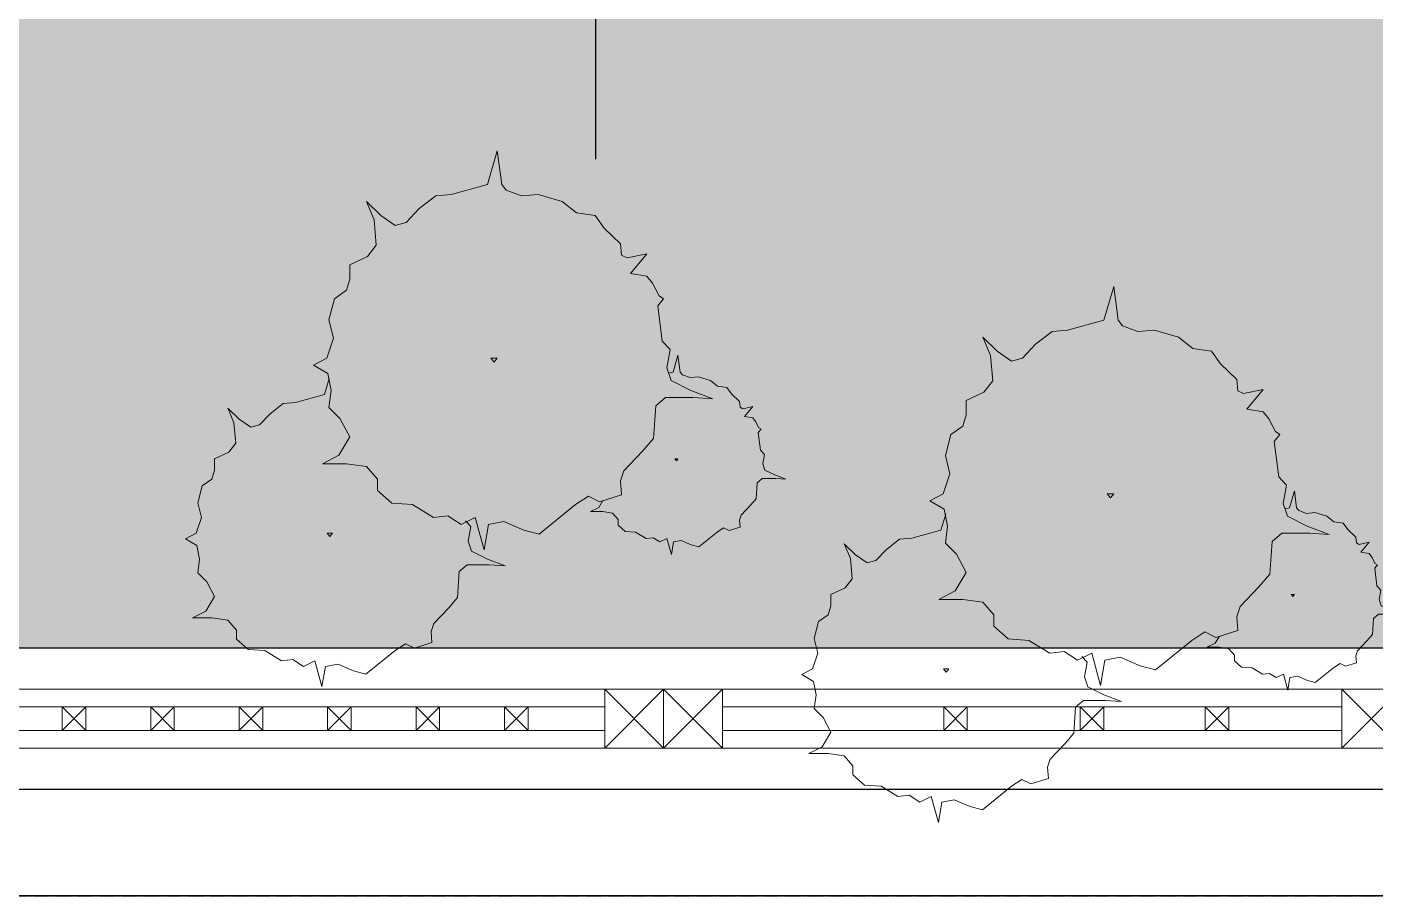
# Model space of a CAD drawing. Header units: millimetres. Extents: x 0 to 71617, y -15450 to 30894.
# Drawn here: x 68567 to 69710, y 13147 to 13884 of the extents above; entities that cross this region are included whole.
import ezdxf

# ---------------------------------------------------------------- set-up
doc = ezdxf.new("R2010")
doc.units = ezdxf.units.MM
doc.linetypes.add('HIDDEN', pattern=[0.375, 0.25, -0.125])
doc.layers.add('dwgmodels.com', color=250, linetype='Continuous')
doc.layers.add('Wall', color=7, linetype='Continuous')
for name, color, linetype, lineweight in [('Handrail', 142, 'Continuous', 5), ('Hatch', 8, 'Continuous', 5), ('LINE-DETAIL-SAKURA', 2, 'Continuous', 30), ('tree', 251, 'Continuous', 0), ('Wall Brick', 5, 'Continuous', 15)]:
    doc.layers.add(name, color=color, linetype=linetype, lineweight=lineweight)

# ---------------------------------------------------------------- blocks, each defined once
blk = doc.blocks.new('2D WALL G.F')
at = {"layer": 'Hatch', "color": 3, "linetype": 'HIDDEN', "elevation": 7.927912536312375}
blk.add_lwpolyline([(49999.99882652983, -10500), (39999.99882652995, -10500), (39999.99882652995, 5500), (49999.99882652983, 5500)], close=True, dxfattribs=at)
blk = doc.blocks.new('trees top 012')
at = {"layer": 'dwgmodels.com', "color": 0}
blk.add_lwpolyline([(-2.415845301584341e-12, 1.511928543627903), (-2.415845301584341e-12, 3.378011662980725)], dxfattribs=at)
blk = doc.blocks.new('b-tree01')
at = {"color": 0}
blk.add_blockref('trees top 012', (0, 0), dxfattribs=at)
blk = doc.blocks.new('trees top 024')
at = {"color": 0}
for p, q in [((-1.515287709681818, 2.857804842584613), (-1.577289105986239, 2.629255639178965)), ((-1.48427431153036, 2.678938039919288), (-1.515287709681818, 2.857804842584613)), ((-1.12773453278178, 2.748483240955593), (-1.236243326314163, 2.71868904051162)), ((-0.8719311480288532, 2.539822237846309), (-1.12773453278178, 2.748483240955593)), ((-1.871852888428872, 2.629255639178965), (-2.019122079650938, 2.539822237846309)), ((-1.771091094434741, 2.619298839030591), (-1.871852888428872, 2.629255639178965)), ((-1.678050899980366, 2.678938039919288), (-1.771091094434741, 2.619298839030591)), ((-1.577289105986239, 2.629255639178965), (-1.678050899980366, 2.678938039919288)), ((-1.375765517997991, 2.659049839622938), (-1.48427431153036, 2.678938039919288)), ((-1.236243326314163, 2.71868904051162), (-1.375765517997991, 2.659049839622938)), ((-2.166391270873017, 2.529865437697936), (-2.267153064867134, 2.44043203636528)), ((-2.019122079650938, 2.539822237846309), (-2.166391270873017, 2.529865437697936)), ((-0.7789417535714627, 2.480183036957598), (-0.8719311480288532, 2.539822237846309)), ((-0.7014209581920596, 2.519934037549945), (-0.7789417535714627, 2.480183036957598)), ((-0.546404767431742, 2.470251636809621), (-0.7014209581920596, 2.519934037549945)), ((-2.267153064867134, 2.44043203636528), (-2.267153064867134, 2.360955435180969)), ((-0.5541517669699836, 2.37088683532896), (-0.546404767431742, 2.470251636809621)), ((-2.344673860246541, 2.271522033848314), (-2.484196051930368, 2.251633833551963)), ((-2.267153064867134, 2.360955435180969), (-2.344673860246541, 2.271522033848314)), ((-0.530885368356774, 2.301316234292287), (-0.5541517669699836, 2.37088683532896)), ((-0.3991101762111775, 2.162200432219294), (-0.530885368356774, 2.301316234292287)), ((-2.654706241767173, 2.251633833551963), (-2.538450448696551, 2.192020032663649)), ((-2.484196051930368, 2.251633833551963), (-2.654706241767173, 2.251633833551963)), ((-2.538450448696551, 2.192020032663649), (-2.460929653317159, 2.062835630738647)), ((-0.3216147808302736, 2.072767030886624), (-0.3991101762111775, 2.162200432219294)), ((-2.460929653317159, 2.062835630738647), (-2.530703449158313, 1.933651228813645)), ((-0.3060953817552949, 1.844217827480989), (-0.3216147808302736, 2.072767030886624)), ((-2.530703449158313, 1.933651228813645), (-2.608198844539228, 1.85414922762898)), ((-2.608198844539228, 1.85414922762898), (-2.592704845462752, 1.734921625852351)), ((-0.2363469859126219, 1.784604026592675), (-0.3060953817552949, 1.844217827480989)), ((-0.0425703974626046, 1.784604026592675), (-0.2363469859126219, 1.784604026592675)), ((-0.05806439653909479, 1.734921625852351), (0.0969517942212228, 1.794535426740666)), ((0.0969517942212228, 1.794535426740666), (-0.0425703974626046, 1.784604026592675)), ((-2.592704845462752, 1.734921625852351), (-2.615945844077476, 1.61566862407534)), ((-0.2285999863743804, 1.575917623483008), (-0.1975865882229222, 1.665351024815664)), ((-0.1975865882229222, 1.665351024815664), (-0.05806439653909479, 1.734921625852351)), ((1.562303106879465, 1.694662625252448), (1.523542709189769, 1.551813023123813)), ((1.581657905725837, 1.582877223586706), (1.562303106879465, 1.694662625252448)), ((-2.615945844077476, 1.61566862407534), (-2.716733038070089, 1.556054823187026)), ((-2.716733038070089, 1.556054823187026), (-2.623692843615714, 1.506372422446688)), ((-0.2053335877611637, 1.446733221558006), (-0.2285999863743804, 1.575917623483008)), ((-0.0871981948025855, 1.652016024616941), (-0.1647189901819885, 1.366342220360096)), ((-0.0484631971113707, 1.4284452212855), (-0.0871981948025855, 1.652016024616941)), ((1.339443520162934, 1.551813023123813), (1.247393925649526, 1.495907622290758)), ((1.402435516408321, 1.545615423031464), (1.339443520162934, 1.551813023123813)), ((1.460550712944386, 1.582877223586706), (1.402435516408321, 1.545615423031464)), ((1.523542709189769, 1.551813023123813), (1.460550712944386, 1.582877223586706)), ((1.649501301682047, 1.57045662340164), (1.581657905725837, 1.582877223586706)), ((1.736699496484629, 1.607718423956868), (1.649501301682047, 1.57045662340164)), ((1.804517492442365, 1.626336624234312), (1.736699496484629, 1.607718423956868)), ((1.964385082913509, 1.495907622290758), (1.804517492442365, 1.626336624234312)), ((-2.623692843615714, 1.506372422446688), (-2.577210846386262, 1.367256620373723)), ((-1.445539313839141, 1.536166622890661), (-1.46878031245387, 1.506372422446688)), ((-1.46878031245387, 1.506372422446688), (-1.422272915225921, 1.506372422446688)), ((-1.422272915225921, 1.506372422446688), (-1.445539313839141, 1.536166622890661)), ((-0.2906775826742667, 1.4284452212855), (-0.4069587757433801, 1.353921620175015)), ((-0.1647189901819885, 1.366342220360096), (-0.2906775826742667, 1.4284452212855)), ((-0.2501645850890348, 1.397482620824107), (-0.2053335877611637, 1.446733221558006)), ((0.0871981948025784, 1.403604020915324), (-0.0484631971113707, 1.4284452212855)), ((0.2615945844077423, 1.478127622025823), (0.0871981948025784, 1.403604020915324)), ((0.3972305763231994, 1.515389422581052), (0.2615945844077423, 1.478127622025823)), ((0.7169657572655019, 1.254556818694354), (0.3972305763231994, 1.515389422581052)), ((1.155369731134591, 1.489710022198409), (1.092377734889208, 1.433804621365354)), ((1.092377734889208, 1.433804621365354), (1.092377734889208, 1.384122220625031)), ((1.247393925649526, 1.495907622290758), (1.155369731134591, 1.489710022198409)), ((2.022525679448066, 1.458645821735516), (1.964385082913509, 1.495907622290758)), ((2.070963476560951, 1.483487022105678), (2.022525679448066, 1.458645821735516)), ((2.167864470785194, 1.452448221643166), (2.070963476560951, 1.483487022105678)), ((2.16301307107436, 1.390345220717762), (2.167864470785194, 1.452448221643166)), ((-2.577210846386262, 1.367256620373723), (-2.608198844539228, 1.238072218448721)), ((-0.5329173682356547, 1.366342220360096), (-0.7169911572639975, 1.254556818694354)), ((-0.4069587757433801, 1.353921620175015), (-0.5329173682356547, 1.366342220360096)), ((0.9567417429737404, 1.315821619607277), (0.8501633493263121, 1.315821619607277)), ((0.8501633493263121, 1.315821619607277), (0.9228073449963929, 1.278559819052035)), ((1.043939937776322, 1.328242219792358), (0.9567417429737404, 1.315821619607277)), ((1.092377734889208, 1.384122220625031), (1.043939937776322, 1.328242219792358)), ((2.177541870208383, 1.346860420069788), (2.16301307107436, 1.390345220717762)), ((2.259888665300135, 1.259916218774222), (2.177541870208383, 1.346860420069788)), ((-2.608198844539228, 1.238072218448721), (-2.569438446849531, 1.088999616227355)), ((-0.9010903462908324, 1.242136218509273), (-1.027048938783111, 1.130325416843164)), ((-0.7169911572639975, 1.254556818694354), (-0.9010903462908324, 1.242136218509273)), ((0.8332469503346047, 1.180007817583487), (0.7169657572655019, 1.254556818694354)), ((0.930122544560362, 1.229715618324192), (0.8332469503346047, 1.180007817583487)), ((0.9228073449963929, 1.278559819052035), (0.9597389427950915, 1.216990218134569)), ((1.123899133010386, 1.167587217398406), (0.930122544560362, 1.229715618324192)), ((2.308351862411499, 1.204036217941535), (2.259888665300135, 1.259916218774222)), ((2.318029261834674, 1.061161215812533), (2.308351862411499, 1.204036217941535)), ((-2.569438446849531, 1.088999616227355), (-2.484196051930368, 1.029385815339054)), ((-1.027048938783111, 1.130325416843164), (-1.027048938783111, 1.030960615362517)), ((1.114221733587208, 1.043381215547598), (1.123899133010386, 1.167587217398406)), ((-2.484196051930368, 1.029385815339054), (-2.460929653317159, 0.9498838141543757)), ((-2.460929653317159, 0.9498838141543757), (-2.460929653317159, 0.8505190126737148)), ((-1.027048938783111, 1.030960615362517), (-1.123924533008871, 0.9191752136967892)), ((1.143279331855233, 0.9564370142520175), (1.114221733587208, 1.043381215547598)), ((1.307998322037218, 0.7825232116605036), (1.143279331855233, 0.9564370142520175)), ((2.3616410592352, 1.02389941525729), (2.318029261834674, 1.061161215812533)), ((2.482748252016663, 1.02389941525729), (2.3616410592352, 1.02389941525729)), ((2.38584725779241, 0.9493758141468049), (2.473045452594992, 0.9928606147947789)), ((2.473045452594992, 0.9928606147947789), (2.569946446819245, 1.030122415350021)), ((2.569946446819245, 1.030122415350021), (2.482748252016663, 1.02389941525729)), ((-2.460929653317159, 0.8505190126737148), (-2.336901460709811, 0.7909052117854145)), ((-1.29832092261405, 0.8943340133266133), (-1.511477709908906, 0.8943340133266133)), ((-1.511477709908906, 0.8943340133266133), (-1.366164318570259, 0.8197850122157462)), ((-1.123924533008871, 0.9191752136967892), (-1.29832092261405, 0.8943340133266133)), ((1.60588950428151, 0.8686546129439705), (1.591360705147501, 0.8500110126661582)), ((1.591360705147501, 0.8500110126661582), (1.62041830341553, 0.8500110126661582)), ((1.62041830341553, 0.8500110126661582), (1.60588950428151, 0.8686546129439705)), ((2.366467058947549, 0.893495813314118), (2.38584725779241, 0.9493758141468049)), ((2.380995858081572, 0.8127492121109157), (2.366467058947549, 0.893495813314118)), ((-2.336901460709811, 0.7909052117854145), (-2.27490006440539, 0.7114032106007357)), ((-1.366164318570259, 0.8197850122157462), (-1.269263324346007, 0.6583172098096952)), ((1.404899316261471, 0.6707378099947761), (1.307998322037218, 0.7825232116605036)), ((2.327732061256345, 0.6202172092419715), (2.347086860102703, 0.7754874115556589)), ((2.347086860102703, 0.7754874115556589), (2.380995858081572, 0.8127492121109157)), ((-2.27490006440539, 0.7114032106007357), (-2.290394063481866, 0.5325364079354102)), ((-1.269263324346007, 0.6583172098096952), (-1.356461519148588, 0.49684940740363)), ((1.424279515106321, 0.3850386057375346), (1.404899316261471, 0.6707378099947761)), ((2.351938259813544, 0.5891530087790642), (2.327732061256345, 0.6202172092419715)), ((-2.290394063481866, 0.5325364079354102), (-2.344673860246541, 0.4033520060104081)), ((-2.344673860246541, 0.4033520060104081), (-2.24391206625241, 0.5027168074910691)), ((-2.24391206625241, 0.5027168074910691), (-2.143124872259797, 0.5722874085277567)), ((-2.143124872259797, 0.5722874085277567), (-2.065629476878886, 0.5523992082313924)), ((-2.065629476878886, 0.5523992082313924), (-1.972614682423007, 0.4530344067507315)), ((-1.356461519148588, 0.49684940740363), (-1.453362513372841, 0.3974592059226012)), ((2.206599468476405, 0.4773676071133366), (2.279268864144981, 0.4897882072984174)), ((2.279268864144981, 0.3904234058177565), (2.206599468476405, 0.4773676071133366)), ((2.279268864144981, 0.4897882072984174), (2.303500462700658, 0.5208524077613106)), ((2.303500462700658, 0.5208524077613106), (2.332558060968683, 0.5767324085939833)), ((2.332558060968683, 0.5767324085939833), (2.351938259813544, 0.5891530087790642)), ((-1.972614682423007, 0.4530344067507315), (-1.856333489353894, 0.3636010054180758)), ((-1.856333489353894, 0.3636010054180758), (-1.747824695821535, 0.3536696052700989)), ((-1.453362513372841, 0.3974592059226012), (-1.433982314527995, 0.2484120037016311)), ((1.511477709908903, 0.3105150046270353), (1.424279515106321, 0.3850386057375346)), ((2.16301307107436, 0.3469386051697967), (2.167864470785194, 0.3966464059105022)), ((2.167864470785194, 0.3966464059105022), (2.192070669342399, 0.4090670060955688)), ((2.192070669342399, 0.4090670060955688), (2.279268864144981, 0.3904234058177565)), ((-1.747824695821535, 0.3536696052700989), (-1.49204671106709, 0.2840990042334113)), ((-1.49204671106709, 0.2840990042334113), (-1.450593913537865, 0.1423924021218141)), ((-1.433982314527995, 0.2484120037016311), (-1.463039912796024, 0.09936480148064675)), ((1.753692095471788, 0.3105150046270353), (1.511477709908903, 0.3105150046270353)), ((1.559915507021778, 0.1614678024060652), (1.734311896626942, 0.2484120037016311)), ((1.734311896626942, 0.2484120037016311), (1.928088485076962, 0.3229356048121161)), ((1.928088485076962, 0.3229356048121161), (1.753692095471788, 0.3105150046270353)), ((2.051583277716102, 0.222732603318974), (2.090343675405801, 0.2786380041520289)), ((2.090343675405801, 0.2786380041520289), (2.16301307107436, 0.3469386051697967)), ((1.521155109332078, 0.04968240074032337), (1.559915507021778, 0.1614678024060652)), ((1.659178701105237, 0.1109472016532465), (1.726996697062972, 0.1357884020234081)), ((1.726996697062972, 0.1357884020234081), (1.79966609273152, 0.1295654019306767)), ((1.79966609273152, 0.1295654019306767), (1.906244486378963, 0.1606296023935698)), ((1.906244486378963, 0.1606296023935698), (1.96923648262435, 0.2103120031338932)), ((1.96923648262435, 0.2103120031338932), (2.051583277716102, 0.222732603318974)), ((-1.463039912796024, 0.09936480148064675), (-1.588998505288309, 0.0248412003701759)), ((-1.588998505288309, 0.0248412003701759), (-1.472742712217691, -0.03728720055562462)), ((0, 0), (-0.02908299826651728, -0.03728720055562462)), ((0.02905759826802168, -0.03728720055562462), (0, 0)), ((1.550212707600117, -0.1118108016661097), (1.521155109332078, 0.04968240074032337)), ((1.539036708266256, 0.09636760143598622), (1.576831906013485, 0.08610600128308477)), ((1.576831906013485, 0.08610600128308477), (1.62041830341553, -0.06296660093828166)), ((1.62041830341553, -0.06296660093828166), (1.639798502260376, 0.08610600128308477)), ((1.639798502260376, 0.08610600128308477), (1.659178701105237, 0.1109472016532465)), ((-1.472742712217691, -0.03728720055562462), (-1.414602115683135, -0.2111756031467564)), ((-0.02908299826651728, -0.03728720055562462), (0.02905759826802168, -0.03728720055562462)), ((1.482394711642385, -0.1863344027765947), (1.550212707600117, -0.1118108016661097)), ((-1.414602115683135, -0.2111756031467564), (-1.453362513372841, -0.3726434055528074)), ((1.443634313952675, -0.4968748074040121), (1.482394711642385, -0.1863344027765947)), ((-1.453362513372841, -0.3726434055528074), (-1.404899316261478, -0.5589778083294163)), ((-1.404899316261478, -0.5589778083294163), (-1.29832092261405, -0.6335014094399014)), ((1.3951965168398, -0.6956044103653056), (1.453337113374346, -0.583819008699578)), ((1.492097511064042, -0.5589778083294163), (1.443634313952675, -0.4968748074040121)), ((1.453337113374346, -0.583819008699578), (1.492097511064042, -0.5589778083294163)), ((-1.29832092261405, -0.6335014094399014), (-1.269263324346007, -0.7328662109205482)), ((1.346758719726918, -0.757707411290724), (1.3951965168398, -0.6956044103653056)), ((-1.269263324346007, -0.7328662109205482), (-1.269263324346007, -0.8570722127713708)), ((1.201419928389775, -0.7825486116608857), (1.346758719726918, -0.757707411290724)), ((1.346758719726918, -0.9564624142523996), (1.201419928389775, -0.7825486116608857)), ((-1.269263324346007, -0.8570722127713708), (-1.114247133585692, -0.931621213882238)), ((-1.114247133585692, -0.931621213882238), (-1.0367263382063, -1.030986015362899)), ((1.114221733587208, -1.043406615547966), (1.123899133010386, -0.9440418140673188)), ((1.123899133010386, -0.9440418140673188), (1.172362330121754, -0.9192006136971571)), ((1.172362330121754, -0.9192006136971571), (1.346758719726918, -0.9564624142523996)), ((-1.0367263382063, -1.030986015362899), (-1.056106537051146, -1.254556818694354)), ((0.9688829422500689, -1.180033217583869), (1.114221733587208, -1.043406615547966)), ((0.8913621468706694, -1.291818619249597), (0.9688829422500689, -1.180033217583869)), ((-1.056106537051146, -1.254556818694354), (-1.123924533008871, -1.416050021100787)), ((-1.123924533008871, -1.416050021100787), (-0.9979659405165933, -1.291818619249597)), ((-0.9979659405165933, -1.291818619249597), (-0.8720073480243151, -1.204874417954031)), ((-0.8720073480243151, -1.204874417954031), (-0.7751317537985578, -1.229715618324192)), ((-0.7751317537985578, -1.229715618324192), (-0.6588505607294444, -1.353947020175383)), ((0.7266685566871729, -1.316659819619758), (0.8913621468706694, -1.291818619249597)), ((-0.6588505607294444, -1.353947020175383), (-0.5135371693907977, -1.465732421841111)), ((0.387553176900024, -1.478153022026191), (0.6007099641948912, -1.416050021100787)), ((0.6007099641948912, -1.416050021100787), (0.7266685566871729, -1.316659819619758)), ((-0.5135371693907977, -1.465732421841111), (-0.3778757774768486, -1.478153022026191)), ((-0.3778757774768486, -1.478153022026191), (-0.05814059653456027, -1.565097223321757)), ((0.06781799595773208, -1.565097223321757), (0.1065783936474283, -1.515414822581434)), ((0.1065783936474283, -1.515414822581434), (0.242214385562896, -1.465732421841111)), ((0.242214385562896, -1.465732421841111), (0.387553176900024, -1.478153022026191)), ((-0.05814059653456027, -1.565097223321757), (0.02905759826802168, -1.863217027764094)), ((0.02905759826802168, -1.863217027764094), (0.06781799595773208, -1.565097223321757))]:
    blk.add_line(p, q, dxfattribs=at)
blk = doc.blocks.new('tree0002')
at = {"color": 0, "xscale": 500, "yscale": 500, "zscale": 500}
blk.add_blockref('trees top 024', (1737265.571300159, 70359.8734273375), dxfattribs=at)
blk = doc.blocks.new('LANDSCAPE SITE')
h = blk.add_hatch()
h.set_pattern_fill('AR-SAND', color=256, scale=5, angle=180.0000000000001, style=0)
h.set_pattern_definition([(217.5000000000001, (0, 0), (8.000156479920525, -244.7066186646712), [0, -193.04, 0, -215.9, 0, -206.375]), (187.5, (0, 0), (-224.7616415690009, -358.4125502841774), [0, -104.14, 0, -173.99, 0, -66.67500000000001]), (147.5000000000001, (156.21, 1.88983318762554e-13), (-395.496185120729, -0.7185923392733595), [0, -63.5, 0, -228.6, 0, -298.45]), (137.5000000000001, (156.21, 1.88983318762554e-13), (-381.7782262361485, -111.4646616286086), [0, -31.75, 0, -149.86, 0, -171.45])])
h.paths.add_polyline_path([(48449.99995568825, 14899.99581463018), (48149.99995568837, 14899.99581463018), (48149.99995568837, 14099.99581463006), (48449.99995568825, 14099.99581463006)], flags=16)
h.paths.add_polyline_path([(48049.99995568814, 14899.99581463018), (47749.99995568837, 14899.99581463018), (47749.99995568837, 14099.99581463006), (48049.99995568814, 14099.99581463006)], flags=16)
h.paths.add_polyline_path([(47649.99995568837, 14899.99581463018), (47349.99995568849, 14899.99581463018), (47349.99995568849, 14099.99581463006), (47649.99995568837, 14099.99581463006)], flags=16)
h.paths.add_polyline_path([(47249.99995568837, 14899.99581463018), (46949.99995568837, 14899.99581463018), (46949.99995568837, 14099.99581463006), (47249.99995568837, 14099.99581463006)], flags=16)
h.paths.add_polyline_path([(46849.99995568849, 14899.99581463018), (46549.99995568849, 14899.99581463018), (46549.99995568849, 14099.99581463006), (46849.99995568849, 14099.99581463006)], flags=16)
h.paths.add_polyline_path([(46449.99995568837, 14899.99581463018), (46149.99995568849, 14899.99581463018), (46149.99995568849, 14099.99581463006), (46449.99995568837, 14099.99581463006)], flags=16)
h.paths.add_polyline_path([(46049.99995568849, 14899.99581463018), (45749.99995568849, 14899.99581463018), (45749.99995568849, 14099.99581463006), (46049.99995568849, 14099.99581463006)], flags=16)
h.paths.add_polyline_path([(45649.9999556886, 14899.99581463018), (45349.9999556886, 14899.99581463018), (45349.9999556886, 14099.99581463006), (45649.9999556886, 14099.99581463006)], flags=16)
h.paths.add_polyline_path([(45249.99995568849, 14899.99581463018), (44949.99995568849, 14899.99581463018), (44949.99995568849, 14099.99581463006), (45249.99995568849, 14099.99581463006)], flags=16)
h.paths.add_polyline_path([(44849.9999556886, 14899.99581463018), (44549.99995568872, 14899.99581463018), (44549.99995568872, 14099.99581463006), (44849.9999556886, 14099.99581463006)], flags=16)
h.paths.add_polyline_path([(44449.99995568849, 14899.99581463018), (44149.9999556886, 14899.99581463018), (44149.9999556886, 14099.99581463006), (44449.99995568849, 14099.99581463006)], flags=16)
h.paths.add_polyline_path([(47410.00031474826, 107.5000000000582), (48195.23362472851, 112.4999999999418), (48195.23336521594, 110.0002462607808), (51400.00080265373, 110.0002462607808), (51400.00080265373, 15800.00000527676), (47249.99995568942, 15799.99999999988), (47249.99994018453, 15339.58758032368), (43950.00029950275, 15339.58842728776), (43949.99995568953, 14010), (50110.00031500775, 14009.99999999988), (50110.00031500775, 3799.999999999884), (47410.00031474815, 3795)])
at = {"rotation": 180}
for name, p, xscale, yscale, zscale in [('b-tree01', (50542.24064542272, 1382.918097944697, -0.002679299760398379), 254, 254, 254), ('tree0002', (-284069.3697686765, 13901.13804142876, -0.009550537581305751), -0.1925586510379964, 0.1925586510379964, 0.1925586510379964), ('tree0002', (-283546.6882435371, 13786.06150886463, -0.009550537581305751), -0.1925586510379964, 0.1925586510379964, 0.1925586510379964)]:
    blk.add_blockref(name, p, dxfattribs=dict(at, xscale=xscale, yscale=yscale, zscale=zscale))
blk = doc.blocks.new('FENCES')
at = {"layer": 'Handrail'}
for points in [[(0, 50), (50.0000000000291, 50), (50.0000000000291, 0), (0, 0)], [(50.0000000000291, 0), (1149.996707343846, 0), (1149.996707343846, 50), (50.0000000000291, 50)], [(1149.996707343846, 50), (1199.996707343875, 50), (1199.996707343875, 0), (1149.996707343846, 0)]]:
    blk.add_lwpolyline(points, close=True, dxfattribs=at)
at = {"layer": 'Handrail', "color": 8}
for points in [[(0, 50), (50.0000000000291, 0)], [(0, 0), (50.0000000000291, 50)], [(1149.996707343846, 50), (1199.996707343875, 0)], [(1149.996707343846, 0), (1199.996707343875, 50)]]:
    blk.add_lwpolyline(points, dxfattribs=at)
at = {"layer": 'Handrail', "elevation": 5.689833882322473}
for points in [[(574.9983536719519, 50), (624.998353671981, 50), (624.998353671981, 0), (574.9983536719519, 0)], [(50.0000000000291, 35), (574.9983536719519, 35), (574.9983536719519, 15), (50.0000000000291, 15)], [(114.9997648103454, 35), (134.9997648102581, 35), (134.9997648102581, 15), (114.9997648103454, 15)], [(189.9995296206325, 35), (209.9995296205452, 35), (209.9995296205452, 15), (189.9995296206325, 15)], [(264.9992944309197, 35), (284.9992944308324, 35), (284.9992944308324, 15), (264.9992944309197, 15)], [(339.9990592411777, 35), (359.9990592410904, 35), (359.9990592410904, 15), (339.9990592411777, 15)], [(414.9988240514649, 35), (434.9988240513776, 35), (434.9988240513776, 15), (414.9988240514649, 15)], [(489.9985888617521, 35), (509.9985888616648, 35), (509.9985888616648, 15), (489.9985888617521, 15)], [(624.9983536720101, 35), (1149.996707343991, 35), (1149.996707343991, 15), (624.9983536720101, 15)], [(720.8313211547211, 35), (740.8313211546338, 35), (740.8313211546338, 15), (720.8313211547211, 15)], [(826.6642886373738, 35), (846.6642886372865, 35), (846.6642886372865, 15), (826.6642886373738, 15)], [(942.4972561199102, 35), (962.4972561198229, 35), (962.4972561198229, 15), (942.4972561199102, 15)]]:
    blk.add_lwpolyline(points, close=True, dxfattribs=at)
at = {"layer": 'Handrail', "color": 8, "elevation": 5.689833882322473}
for points in [[(574.9983536719519, 50), (624.998353671981, 0)], [(574.9983536719519, 0), (624.998353671981, 50)], [(114.9997648103454, 35), (134.9997648102581, 15)], [(134.9997648102581, 35), (114.9997648103454, 15)], [(189.9995296206325, 35), (209.9995296205452, 15)], [(209.9995296205452, 35), (189.9995296206325, 15)], [(264.9992944309197, 35), (284.9992944308324, 15)], [(284.9992944308324, 35), (264.9992944309197, 15)], [(339.9990592411777, 35), (359.9990592410904, 15)], [(359.9990592410904, 35), (339.9990592411777, 15)], [(414.9988240514649, 35), (434.9988240513776, 15)], [(434.9988240513776, 35), (414.9988240514649, 15)], [(489.9985888617521, 35), (509.9985888616648, 15)], [(509.9985888616648, 35), (489.9985888617521, 15)], [(720.8313211547211, 35), (740.8313211546338, 15)], [(740.8313211546338, 35), (720.8313211547211, 15)], [(826.6642886373738, 35), (846.6642886372865, 15)], [(846.6642886372865, 35), (826.6642886373738, 15)], [(942.4972561199102, 35), (962.4972561198229, 15)], [(962.4972561198229, 35), (942.4972561199102, 15)]]:
    blk.add_lwpolyline(points, dxfattribs=at)
blk = doc.blocks.new('FENCE1')
at = {"layer": 'Hatch', "color": 3}
blk.add_lwpolyline([(52000.00000000233, -99.99999999935972), (42000.00000000244, -99.99999999935972), (42000.00000000244, 15900.00000000064), (52000.00000000233, 15900.00000000064)], close=True, dxfattribs=at)
at = {"layer": 'Wall', "color": 8, "elevation": -7.925233236551977}
blk.add_lwpolyline([(51800.00151148404, -10.00016631558537), (48200.01138945215, -10.00016631558537), (48200.01138945215, 110.0002462603152), (51800.00151148404, 110.0002462603152)], close=True, dxfattribs=at)
at = {"layer": 'Handrail', "color": 8, "xscale": -1}
for p in [(50600.00480414007, 25.00003997248132, -7.925233236551977), (51800.00151148404, 25.00003997248132, -7.925233236551977)]:
    blk.add_blockref('FENCES', p, dxfattribs=at)

msp = doc.modelspace()

# ---------------------------------------------------------------- block references
at = {"layer": 'LINE-DETAIL-SAKURA'}
msp.add_blockref('FENCE1', (18506.54544256272, 13247.13888073346, 15.85046647310395), dxfattribs=at)
at = {"layer": 'tree'}
msp.add_blockref('LANDSCAPE SITE', (18506.54630102956, 13246.72730802034), dxfattribs=at)
at = {"layer": 'Wall Brick', "color": 1}
msp.add_blockref('2D WALL G.F', (20506.54661603522, 23646.72730802099, -0.002679299760398379), dxfattribs=at)

doc.saveas('drawing.dxf')
